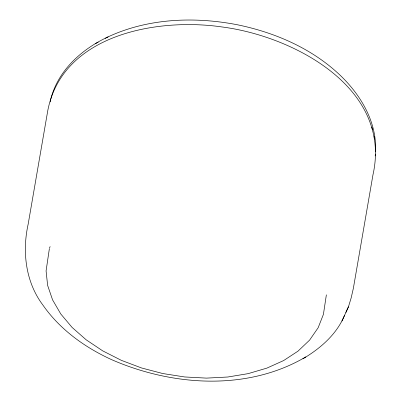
<?xml version="1.0" encoding="UTF-8"?>
<svg xmlns="http://www.w3.org/2000/svg" width="401" height="401" viewBox="0 0 401 401"><rect width="100%" height="100%" fill="white"/><g stroke="black" fill="none" stroke-linecap="round" stroke-linejoin="round"><path stroke-width="0.6" d="M375.531 151.633C377.035 122.546 361.186 95.623 340.86 75.944C312.479 48.601 274.981 32.406 236.72 24.636C193.994 16.506 148.069 18.266 108.175 36.827C82.075 48.902 58.15 70.22 50.842 98.927M326.369 294.81L323.422 314.349L318.143 327.752L309.597 340.118L298.003 351.146L283.647 360.554L266.876 368.118L248.109 373.647L227.798 377.01L206.455 378.118L184.6 376.955L162.776 373.537L141.513 367.953L121.338 360.339L102.746 350.89L86.2 339.827L72.1 327.432L60.802 314.008L52.576 299.878L47.629 285.402L46.08 270.926L49.333 248.926M50.27 101.959L50.661 99.518M375.171 155.949L375.466 154.119M345.862 312.489L348.454 306.805L351.171 297.883L353.366 288.294L372.97 174.811C392.414 88.25 293.587 36.105 221.928 26.947C157.202 17.539 62.31 34.461 47.764 110.696L28.16 224.179C22.055 251.688 25.594 282.083 42.882 305.041C59.894 329.492 84.766 347.396 111.633 359.662C172.24 386.083 247.327 391.426 305.848 356.885M49.438 248.319L50.125 246.575M302.935 358.795C320.304 348.484 336.614 334.459 344.519 315.417M341.968 321.021L348.454 306.805M95.157 43.789L98.235 42.145M105.318 38.361L108.175 36.827M371.847 127.147L372.424 129.563M374.083 136.576L374.669 139.047"/></g></svg>
